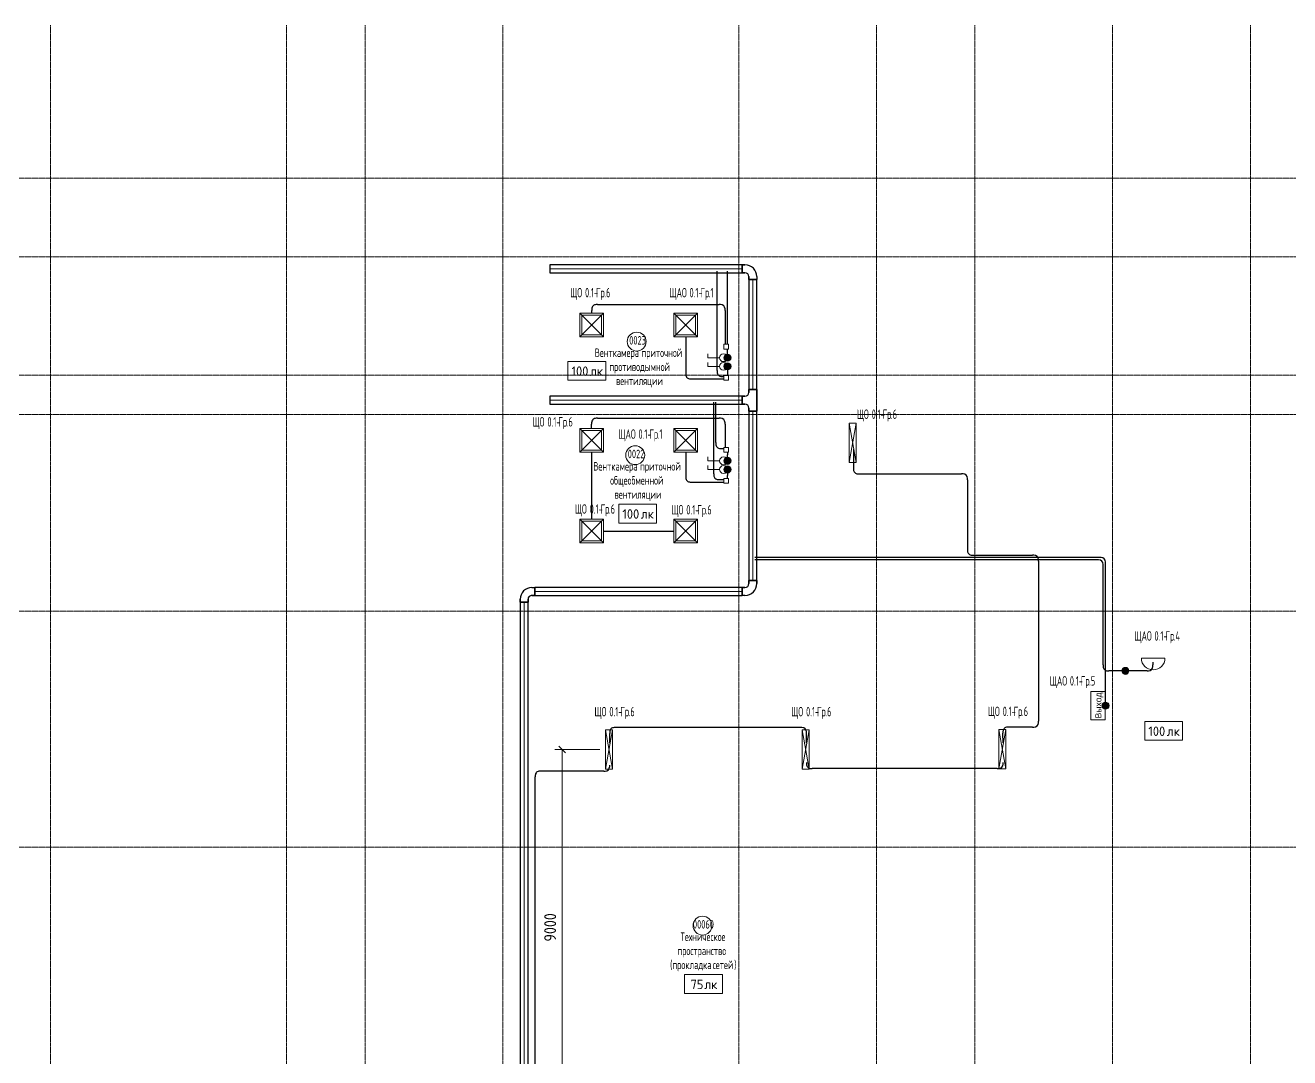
# Model space of a CAD drawing. Header units: millimetres. Extents: x -4730 to 98194, y -4296 to 93388.
# Drawn here: x 26863 to 59000, y 67150 to 93388 of the extents above; entities that cross this region are included whole.
import ezdxf

# ---------------------------------------------------------------- set-up
doc = ezdxf.new("R2010")
doc.units = ezdxf.units.MM
doc.linetypes.add('Линия сетки', pattern=[22.225, 12.7, -3.175, 3.175, -3.175])
for name, color, linetype, lineweight, true_color in [('Кабельные лотки', 5, 'Continuous', 25, 0x0000ff), ('Короба', 7, 'Continuous', 25, 0x008000), ('Линии', 7, 'Continuous', 9, 0x00a600), ('Опуск', 7, 'Continuous', 18, 0x007f00), ('Соединительные детали кабельных лотков', 5, 'Continuous', 25, 0x0000ff), ('Соединительные детали коробов', 7, 'Continuous', 25, 0x008000), ('Типовые аннотации', 5, 'Continuous', 18, 0x0000ff)]:
    doc.layers.add(name, color=color, linetype=linetype, lineweight=lineweight, true_color=true_color)
for name, color, linetype, lineweight in [('Марки помещений', 7, 'Continuous', 9), ('Марки силовых электроприборов', 7, 'Continuous', 9), ('Осевая линия', 7, 'Continuous', 18), ('Оси', 7, 'Continuous', 9), ('Размеры', 7, 'Continuous', 9), ('Размеры-120', 7, 'Continuous', 9), ('Текстовые примечания', 7, 'Continuous', 9)]:
    doc.layers.add(name, color=color, linetype=linetype, lineweight=lineweight)
doc.styles.add('Arial', font='arial.ttf', dxfattribs={"height": 156})
doc.styles.add('GOST Common', font='GOST_Common.ttf', dxfattribs={"width": 0.6, "height": 240})
doc.styles.add('GOST Common_1', font='GOST_Common.ttf', dxfattribs={"height": 240})
doc.styles.add('GOST Common_2', font='GOST_Common.ttf', dxfattribs={"width": 0.9, "height": 300})
doc.styles.add('GOST Common_4', font='GOST_Common.ttf', dxfattribs={"width": 0.7, "height": 216})
doc.dimstyles.new('ADSK_Проверочный', dxfattribs={"dimscale": 304.8, "dimtxt": 301.714499, "dimasz": 0.556693, "dimexe": 0.590551, "dimexo": 0.590551, "dimgap": 0.19685, "dimtad": 1, "dimdec": 3, "dimrnd": 0.001, "dimdsep": 46, "dimtxsty": 'GOST Common_2', "dimblk1": 'OBLIQUE', "dimblk2": 'OBLIQUE', "dimsah": 1, "dimcen": 0.09, "dimazin": 0, "dimtfac": 1, "dimtdec": 4, "dimtix": 1, "dimtmove": 0, "dimatfit": 3, "dimfxl": 1, "dimtvp": 1, "dimtolj": 1, "dimtzin": 0, "dimarcsym": 2})

# ---------------------------------------------------------------- blocks, each defined once
blk = doc.blocks.new('M_Короб_ отвод - Плоский торец - ПВХ - Стандартная-2386742-Подвал')
at = {"layer": 'Соединительные детали коробов'}
for p, q in [((2894, 82640), (2856, 82640)), ((3006, 82640), (2894, 82640)), ((3006, 82640), (3006, 82640))]:
    blk.add_line(p, q, dxfattribs=at)
blk = doc.blocks.new('M_Короб_ отвод - Плоский торец - ПВХ - Стандартная-V1-Подвал')
at = {"layer": 'Соединительные детали коробов'}
for p, q in [((0, 111.95), (0, 150.05)), ((-150.05, 0), (-111.95, 0))]:
    blk.add_line(p, q, dxfattribs=at)
blk.add_arc((-111.95, 111.95), 111.95, 270, 0, dxfattribs=at)
blk = doc.blocks.new('M_Короб_ отвод - Плоский торец - ПВХ - Стандартная-2421624-Подвал')
at = {"layer": 'Соединительные детали коробов'}
for p, q in [((-1, 113), (-1, 151)), ((-151, 0), (-113, 0))]:
    blk.add_line(p, q, dxfattribs=at)
blk.add_arc((-113, 112), 112, 270, 0.4989, dxfattribs=at)
blk = doc.blocks.new('M_Короб_ отвод - Плоский торец - ПВХ - Стандартная-V2-Подвал')
at = {"layer": 'Соединительные детали коробов'}
for p, q in [((-399, 14145), (-360, 14145)), ((-360, 14145), (-248, 14145)), ((-248, 14145), (-248, 14145))]:
    blk.add_line(p, q, dxfattribs=at)
blk = doc.blocks.new('M_Горизонтальный изгиб-колено для канального - Стандартная-2451758-Подвал')
at = {"layer": 'Соединительные детали кабельных лотков'}
for p, q in [((-275, 100), (-275, 100)), ((-275, 100), (-275, -100)), ((-275, -100), (-275, 100)), ((-275, 100), (-200, 100)), ((-200, 100), (-275, 100)), ((-100, 200), (-100, 275)), ((100, 275), (-100, 275)), ((-100, 275), (100, 275)), ((-100, 275), (-100, 275)), ((-100, 275), (-100, 200)), ((100, 200), (100, 275)), ((100, 275), (100, 275)), ((100, 275), (100, 200)), ((-275, -100), (-275, -100)), ((-200, -100), (-275, -100)), ((-200, -100), (-275, -100))]:
    blk.add_line(p, q, dxfattribs=at)
for radius, end in [(100, 360), (300, 360), (100, 0), (300, 0)]:
    blk.add_arc((-200, 200), radius, 270, end, dxfattribs=at)
blk = doc.blocks.new('M_Горизонтальный тройник для канального - Радиус 100 мм-2451883-Подвал')
at = {"layer": 'Соединительные детали кабельных лотков'}
for p, q in [((275, 100), (-275, 100)), ((-275, 100), (-275, -100)), ((-275, -100), (-275, 100)), ((-275, 100), (275, 100)), ((-275, 100), (-275, 100)), ((275, -100), (275, 100)), ((275, 100), (275, -100)), ((275, 100), (275, 100)), ((-275, -100), (-200, -100)), ((-200, -100), (-275, -100)), ((-275, -100), (-275, -100)), ((-100, -200), (-100, -275)), ((-100, -275), (-100, -200)), ((-100, -275), (100, -275)), ((100, -275), (-100, -275)), ((-100, -275), (-100, -275)), ((100, -275), (100, -200)), ((100, -200), (100, -275)), ((100, -275), (100, -275)), ((200, -100), (275, -100)), ((275, -100), (200, -100)), ((275, -100), (275, -100))]:
    blk.add_line(p, q, dxfattribs=at)
for centre, start, end in [((-200, -200), 0, 90), ((-200, -200), 0, 90), ((200, -200), 90, 180), ((200, -200), 90, 180)]:
    blk.add_arc(centre, 100, start, end, dxfattribs=at)
blk = doc.blocks.new('ADSK_Марка_Помещение - Номер Имя-85223-Подвал')
at = {"layer": 'Марки помещений'}
blk.add_circle((0, 0), 2, dxfattribs=at)
blk = doc.blocks.new('DIMBLOCK68-Подвал')
at = {"layer": 'Размеры-120'}
for p, q in [((41469, 74981), (40325, 74981)), ((40505, 74981), (40420, 75066)), ((40505, 65981), (40505, 74981)), ((40505, 74981), (40590, 74896)), ((40505, 74981), (41469, 74981)), ((41469, 65981), (40325, 65981)), ((40505, 65981), (40420, 66066)), ((40505, 65981), (40590, 65896)), ((40505, 65981), (41469, 65981))]:
    blk.add_line(p, q, dxfattribs=at)
at = {"layer": 'Размеры-120', "color": 0, "insert": (40053, 70103), "char_height": 300, "width": 908.21, "attachment_point": 1, "rotation": 90, "line_spacing_factor": 1.022761, "style": 'GOST Common_2'}
blk.add_mtext('9000', dxfattribs=at)
blk = doc.blocks.new('_Oblique')
at = {"color": 0, "linetype": 'ByBlock', "lineweight": -2}
blk.add_line((-0.5, -0.5), (0.5, 0.5), dxfattribs=at)
blk = doc.blocks.new('Морка помещения_освещённость_ - Морка помещения_освещённость_-1484368-Подвал')
at = {"layer": 'Марки помещений', "color": 190, "true_color": 0x8000ff}
for p, q in [((-4, 0), (-4, 4)), ((-4, 4), (4, 4)), ((4, 4), (4, 0)), ((4, 0), (-4, 0))]:
    blk.add_line(p, q, dxfattribs=at)

msp = doc.modelspace()

# ---------------------------------------------------------------- hatches: boundary and pattern name
at = {"layer": 'Опуск'}
h = msp.add_hatch(color=256, dxfattribs=at)
edge = h.paths.add_edge_path(flags=0)
edge.add_arc((44710, 84940), 90, 180, 360)
edge.add_arc((44710, 84940), 90, 0, 180)
h = msp.add_hatch(color=256, dxfattribs=at)
edge = h.paths.add_edge_path(flags=0)
edge.add_arc((44710, 84720), 90, 180, 360)
edge.add_arc((44710, 84720), 90, 0, 180)
h = msp.add_hatch(color=256, dxfattribs=at)
edge = h.paths.add_edge_path(flags=0)
edge.add_arc((44710, 82320), 90, 180, 360)
edge.add_arc((44710, 82320), 90, 0, 180)
h = msp.add_hatch(color=256, dxfattribs=at)
edge = h.paths.add_edge_path(flags=0)
edge.add_arc((44710, 82100), 90, 180, 360)
edge.add_arc((44710, 82100), 90, 0, 180)
h = msp.add_hatch(color=256, dxfattribs=at)
edge = h.paths.add_edge_path(flags=0)
edge.add_arc((54823.4515, 76980.9477), 90, 180, 360)
edge.add_arc((54823.4515, 76980.9477), 90, 0, 180)
h = msp.add_hatch(color=256, dxfattribs=at)
edge = h.paths.add_edge_path(flags=0)
edge.add_arc((54320, 76097.9219), 90, 180, 360)
edge.add_arc((54320, 76097.9219), 90, 0, 180)

# ---------------------------------------------------------------- linework, layer by layer
at = {"layer": 'Кабельные лотки'}
for p, q in [((40195, 87300), (40195, 87100)), ((45080, 87300), (40195, 87300)), ((40195, 87100), (45080, 87100)), ((45080, 87300), (45080, 87100)), ((45455, 86925), (45255, 86925)), ((45255, 86925), (45255, 84135)), ((45455, 84135), (45455, 86925)), ((40195, 83960), (40195, 83760)), ((45080, 83960), (40195, 83960)), ((45080, 83960), (45080, 83760)), ((45455, 84135), (45255, 84135)), ((40195, 83760), (45080, 83760)), ((45455, 83585), (45255, 83585)), ((45255, 83585), (45255, 79275)), ((45455, 79275), (45455, 83585)), ((39815, 78900), (39815, 79100)), ((45080, 79100), (39815, 79100)), ((45080, 78900), (45080, 79100)), ((45455, 79275), (45255, 79275)), ((39815, 78900), (45080, 78900)), ((39640, 78725), (39440, 78725)), ((39440, 78725), (39440, 47225.1476)), ((39640, 47225.1476), (39640, 78725))]:
    msp.add_line(p, q, dxfattribs=at)
at = {"layer": 'Короба'}
for p, q in [((44448.5, 84612.2262), (44448.5, 87140.6762)), ((44710, 85280.6762), (44710, 87140.6762)), ((41259.2132, 86070.3303), (41259.2132, 86140.2803)), ((41409.2632, 86290.3303), (44496.95, 86290.3303)), ((44647, 86140.2803), (44647, 85280.6762)), ((43650.7361, 85475.3303), (43650.7361, 84549.2262)), ((44710, 85090.05), (44710, 85160.6762)), ((44710, 84569.95), (44710, 84490.6762)), ((43800.7861, 84399.1762), (44618.5, 84399.1762)), ((44618.5, 84462.1762), (44598.55, 84462.1762)), ((44360, 81992.2262), (44360, 83812.1762)), ((44415, 82782.2262), (44415, 83812.1762)), ((41257.2518, 83139.2783), (41257.2518, 83249.95)), ((41407.3018, 83400), (44496.95, 83400)), ((44647, 83249.95), (44647, 82660.6762)), ((44565.05, 82632.1762), (44618.5, 82632.1762)), ((47911.1605, 82617.7643), (47911.1605, 82135.9585)), ((41257.2518, 82544.2783), (41257.2518, 80832.6951)), ((43652.2518, 82544.2783), (43652.2518, 81929.2262)), ((44710, 82540.6762), (44710, 82470.05)), ((48061.2105, 81985.9085), (50661.1105, 81985.9085)), ((43802.3018, 81779.1762), (44618.5, 81779.1762)), ((44510.05, 81842.1762), (44618.5, 81842.1762)), ((44710, 81870.6762), (44710, 81949.95)), ((50811.1605, 81835.8585), (50811.1605, 80070.05)), ((41554.7518, 80535.1951), (43355.1976, 80535.1951)), ((54169.95, 79860), (45403.4515, 79860)), ((54105.8972, 79800), (45403.4515, 79800)), ((50961.2105, 79920), (52461.1105, 79920)), ((52611.1605, 79769.95), (52611.1605, 75701.9743)), ((54320, 76247.9719), (54320, 79709.95)), ((54255.9472, 77130.9977), (54255.9472, 79649.95)), ((55523.4515, 77200.9477), (55523.4515, 77130.9977)), ((54673.4015, 76980.9477), (54405.9972, 76980.9477)), ((55373.4015, 76980.9477), (54973.5015, 76980.9477)), ((46565.8652, 75539.8757), (41865.9652, 75539.8757)), ((52461.1105, 75551.9243), (51861.2924, 75551.9243)), ((41715.9152, 75145), (41715.9152, 75389.8257)), ((46715.9152, 75145), (46715.9152, 75389.8257)), ((51713.7467, 75151.8853), (51711.5783, 75400.9009)), ((39825.7454, 52766.5), (39825.7454, 74286.1095)), ((41565.8652, 74436.1595), (39975.7954, 74436.1595)), ((51563.6967, 74500), (46865.9652, 74500))]:
    msp.add_line(p, q, dxfattribs=at)
at = {"layer": 'Линии', "color": 96, "true_color": 0x008000}
for p, q in [((55315.9472, 75697.9219), (55315.9472, 75217.9219)), ((56275.9472, 75697.9219), (55315.9472, 75697.9219)), ((56275.9472, 75217.9219), (56275.9472, 75697.9219)), ((55315.9472, 75217.9219), (56275.9472, 75217.9219))]:
    msp.add_line(p, q, dxfattribs=at)
at = {"layer": 'Опуск'}
for centre, start, end in [((44710, 84940), 0, 180), ((44710, 84940), 180, 0), ((44710, 84720), 0, 180), ((44710, 84720), 180, 0), ((44710, 82320), 0, 180), ((44710, 82320), 180, 0), ((44710, 82100), 0, 180), ((44710, 82100), 180, 0), ((54823.4515, 76980.9477), 0, 180), ((54823.4515, 76980.9477), 180, 0), ((54320, 76097.9219), 0, 180), ((54320, 76097.9219), 180, 0)]:
    msp.add_arc(centre, 90, start, end, dxfattribs=at)
at = {"layer": 'Осевая линия'}
for p, q in [((45080, 87200), (40195, 87200)), ((45355, 84135), (45355, 86925)), ((45080, 83860), (40195, 83860)), ((45355, 79275), (45355, 83585)), ((39815, 79000), (45080, 79000)), ((39540, 47225.1476), (39540, 78725))]:
    msp.add_line(p, q, dxfattribs=at)
at = {"layer": 'Оси', "linetype": 'Линия сетки'}
for p, q in [((27500, 93388.3703), (27500, -3096.3487)), ((33500, 93388.3703), (33500, -3096.3487)), ((35500, 93388.3703), (35500, -3096.3487)), ((39000, 93388.3703), (39000, -3096.3487)), ((45000, 93388.3703), (45000, -3096.3487)), ((48500, 93388.3703), (48500, -3096.3487)), ((51000, 93388.3703), (51000, -3096.3487)), ((54500, 93388.3703), (54500, -3096.3487)), ((58000, 93388.3703), (58000, -3096.3487)), ((98194.2682, 89500), (-3530.0173, 89500)), ((98194.2682, 87500), (-3530.0173, 87500)), ((98194.2682, 84500), (-3530.0173, 84500)), ((98194.2682, 83500), (-3530.0173, 83500)), ((98194.2682, 78500), (-3530.0173, 78500)), ((98194.2682, 72500), (-3530.0173, 72500))]:
    msp.add_line(p, q, dxfattribs=at)
at = {"layer": 'Типовые аннотации'}
for p, q in [((40956.9493, 86072.8303), (41556.9493, 86072.8303)), ((40956.9493, 85472.8303), (40956.9493, 86072.8303)), ((40956.9493, 86072.8303), (41556.9493, 85472.8303)), ((40956.9493, 85472.8303), (41556.9493, 86072.8303)), ((41006.9493, 86022.8303), (41506.9493, 86022.8303)), ((41006.9493, 85522.8303), (41006.9493, 86022.8303)), ((41506.9493, 86022.8303), (41506.9493, 85522.8303)), ((41556.9493, 86072.8303), (41556.9493, 85472.8303)), ((41506.9493, 85522.8303), (41006.9493, 85522.8303)), ((41556.9493, 85472.8303), (40956.9493, 85472.8303)), ((44209.3567, 85040), (44209.3567, 84940)), ((44509.3567, 84940), (44209.3567, 84940)), ((47801.9136, 83273.9374), (47981.9136, 83273.9374)), ((47801.9136, 82273.9374), (47801.9136, 83273.9374)), ((47981.9136, 83273.9374), (47801.9136, 82273.9374)), ((47801.9136, 83273.9374), (47981.9136, 82273.9374)), ((47981.9136, 83273.9374), (47981.9136, 82273.9374)), ((40954.9878, 83141.7783), (41554.9878, 83141.7783)), ((40954.9878, 82541.7783), (40954.9878, 83141.7783)), ((40954.9878, 83141.7783), (41554.9878, 82541.7783)), ((40954.9878, 82541.7783), (41554.9878, 83141.7783)), ((41004.9878, 83091.7783), (41504.9878, 83091.7783)), ((41004.9878, 82591.7783), (41004.9878, 83091.7783)), ((41504.9878, 83091.7783), (41504.9878, 82591.7783)), ((41554.9878, 83141.7783), (41554.9878, 82541.7783)), ((41554.9878, 82541.7783), (40954.9878, 82541.7783)), ((41504.9878, 82591.7783), (41004.9878, 82591.7783)), ((44209.3567, 82420), (44209.3567, 82320)), ((44509.3567, 82320), (44209.3567, 82320)), ((47981.9136, 82273.9374), (47801.9136, 82273.9374)), ((40954.9878, 80835.1951), (41554.9878, 80835.1951)), ((40954.9878, 80235.1951), (40954.9878, 80835.1951)), ((40954.9878, 80835.1951), (41554.9878, 80235.1951)), ((40954.9878, 80235.1951), (41554.9878, 80835.1951)), ((41004.9878, 80785.1951), (41504.9878, 80785.1951)), ((41004.9878, 80285.1951), (41004.9878, 80785.1951)), ((41504.9878, 80785.1951), (41504.9878, 80285.1951)), ((41554.9878, 80835.1951), (41554.9878, 80235.1951)), ((43350.4336, 80835.1951), (43950.4336, 80835.1951)), ((43350.4336, 80235.1951), (43350.4336, 80835.1951)), ((43350.4336, 80835.1951), (43950.4336, 80235.1951)), ((43350.4336, 80235.1951), (43950.4336, 80835.1951)), ((43400.4336, 80785.1951), (43900.4336, 80785.1951)), ((43400.4336, 80285.1951), (43400.4336, 80785.1951)), ((43900.4336, 80785.1951), (43900.4336, 80285.1951)), ((43950.4336, 80835.1951), (43950.4336, 80235.1951)), ((41554.9878, 80235.1951), (40954.9878, 80235.1951)), ((41504.9878, 80285.1951), (41004.9878, 80285.1951)), ((43950.4336, 80235.1951), (43350.4336, 80235.1951)), ((43900.4336, 80285.1951), (43400.4336, 80285.1951)), ((41606.6683, 75481.1731), (41786.6683, 75481.1731)), ((41606.6683, 74481.1731), (41606.6683, 75481.1731)), ((41786.6683, 75481.1731), (41606.6683, 74481.1731)), ((41606.6683, 75481.1731), (41786.6683, 74481.1731)), ((41786.6683, 75481.1731), (41786.6683, 74481.1731)), ((46606.6683, 75481.1731), (46786.6683, 75481.1731)), ((46606.6683, 74481.1731), (46606.6683, 75481.1731)), ((46786.6683, 75481.1731), (46606.6683, 74481.1731)), ((46606.6683, 75481.1731), (46786.6683, 74481.1731)), ((46786.6683, 75481.1731), (46786.6683, 74481.1731)), ((51604.4998, 75488.0584), (51784.4998, 75488.0584)), ((51604.4998, 74488.0584), (51604.4998, 75488.0584)), ((51784.4998, 75488.0584), (51604.4998, 74488.0584)), ((51604.4998, 75488.0584), (51784.4998, 74488.0584)), ((51784.4998, 75488.0584), (51784.4998, 74488.0584)), ((41786.6683, 74481.1731), (41606.6683, 74481.1731)), ((46786.6683, 74481.1731), (46606.6683, 74481.1731)), ((51784.4998, 74488.0584), (51604.4998, 74488.0584))]:
    msp.add_line(p, q, dxfattribs=at)
at = {"layer": 'Типовые аннотации', "color": 1, "true_color": 0xff0000}
for p, q in [((43348.4722, 86072.8303), (43948.4722, 86072.8303)), ((43348.4722, 85472.8303), (43348.4722, 86072.8303)), ((43348.4722, 86072.8303), (43948.4722, 85472.8303)), ((43348.4722, 85472.8303), (43948.4722, 86072.8303)), ((43398.4722, 86022.8303), (43898.4722, 86022.8303)), ((43398.4722, 85522.8303), (43398.4722, 86022.8303)), ((43898.4722, 86022.8303), (43898.4722, 85522.8303)), ((43948.4722, 86072.8303), (43948.4722, 85472.8303)), ((43898.4722, 85522.8303), (43398.4722, 85522.8303)), ((43948.4722, 85472.8303), (43348.4722, 85472.8303)), ((44209.3567, 84820), (44209.3567, 84720)), ((44509.3567, 84720), (44209.3567, 84720)), ((43349.9878, 83141.7783), (43949.9878, 83141.7783)), ((43349.9878, 82541.7783), (43349.9878, 83141.7783)), ((43349.9878, 83141.7783), (43949.9878, 82541.7783)), ((43349.9878, 82541.7783), (43949.9878, 83141.7783)), ((43399.9878, 83091.7783), (43899.9878, 83091.7783)), ((43399.9878, 82591.7783), (43399.9878, 83091.7783)), ((43899.9878, 83091.7783), (43899.9878, 82591.7783)), ((43949.9878, 83141.7783), (43949.9878, 82541.7783)), ((43949.9878, 82541.7783), (43349.9878, 82541.7783)), ((43899.9878, 82591.7783), (43399.9878, 82591.7783)), ((44209.3567, 82200), (44209.3567, 82100)), ((44509.3567, 82100), (44209.3567, 82100)), ((55830, 77305.9477), (55230, 77305.9477))]:
    msp.add_line(p, q, dxfattribs=at)
at = {"layer": 'Типовые аннотации', "color": 7}
for p, q in [((44618.5, 85280.6762), (44738.5, 85280.6762)), ((44618.5, 85160.6762), (44618.5, 85280.6762)), ((44738.5, 85280.6762), (44738.5, 85160.6762)), ((44738.5, 85160.6762), (44618.5, 85160.6762)), ((44618.5, 84490.6762), (44738.5, 84490.6762)), ((44618.5, 84370.6762), (44618.5, 84490.6762)), ((44738.5, 84370.6762), (44618.5, 84370.6762)), ((44738.5, 84490.6762), (44738.5, 84370.6762)), ((44618.5, 82660.6762), (44738.5, 82660.6762)), ((44618.5, 82540.6762), (44618.5, 82660.6762)), ((44738.5, 82660.6762), (44738.5, 82540.6762)), ((44738.5, 82540.6762), (44618.5, 82540.6762)), ((44618.5, 81870.6762), (44738.5, 81870.6762)), ((44618.5, 81750.6762), (44618.5, 81870.6762)), ((44738.5, 81750.6762), (44618.5, 81750.6762)), ((44738.5, 81870.6762), (44738.5, 81750.6762))]:
    msp.add_line(p, q, dxfattribs=at)
at = {"layer": 'Типовые аннотации', "color": 96, "true_color": 0x008000}
for p, q in [((53946.7452, 76452.904), (54306.7452, 76452.904)), ((53946.7452, 75732.904), (53946.7452, 76452.904)), ((54306.7452, 76452.904), (54306.7452, 75732.904)), ((54306.7452, 75732.904), (53946.7452, 75732.904))]:
    msp.add_line(p, q, dxfattribs=at)
at = {"layer": 'Типовые аннотации'}
for centre in [(44609.3567, 84940), (44609.3567, 82320)]:
    msp.add_circle(centre, 100, dxfattribs=at)
at = {"layer": 'Типовые аннотации', "color": 1, "true_color": 0xff0000}
for centre in [(44609.3567, 84720), (44609.3567, 82100)]:
    msp.add_circle(centre, 100, dxfattribs=at)
msp.add_arc((55530, 77305.9477), 300, 180, 0, dxfattribs=at)

# ---------------------------------------------------------------- block references
at = {"layer": 'Марки помещений', "xscale": 120, "yscale": 120, "zscale": 120}
for p in [(42402.6197, 85349.7435), (42365.6724, 82462.1819), (44075.5217, 70507.0487)]:
    msp.add_blockref('ADSK_Марка_Помещение - Номер Имя-85223-Подвал', p, dxfattribs=at)
at = {"layer": 'Марки помещений', "color": 190, "true_color": 0x8000ff, "xscale": 120, "yscale": 120, "zscale": 120}
for p in [(41134.2604, 84367.0223), (42426.5062, 80736.7395), (44099.4081, 68781.6064)]:
    msp.add_blockref('Морка помещения_освещённость_ - Морка помещения_освещённость_-1484368-Подвал', p, dxfattribs=at)
at = {"layer": 'Соединительные детали кабельных лотков'}
for name, p, rotation in [('M_Горизонтальный изгиб-колено для канального - Стандартная-2451758-Подвал', (45355, 87200), 90), ('M_Горизонтальный изгиб-колено для канального - Стандартная-2451758-Подвал', (45355, 87200), 90), ('M_Горизонтальный тройник для канального - Радиус 100 мм-2451883-Подвал', (45355, 83860), 270), ('M_Горизонтальный тройник для канального - Радиус 100 мм-2451883-Подвал', (45355, 83860), 270), ('M_Горизонтальный изгиб-колено для канального - Стандартная-2451758-Подвал', (39540, 79000), 180), ('M_Горизонтальный изгиб-колено для канального - Стандартная-2451758-Подвал', (39540, 79000), 180)]:
    msp.add_blockref(name, p, dxfattribs=dict(at, rotation=rotation))
msp.add_blockref('M_Горизонтальный изгиб-колено для канального - Стандартная-2451758-Подвал', (45355, 79000), dxfattribs=at)
msp.add_blockref('M_Горизонтальный изгиб-колено для канального - Стандартная-2451758-Подвал', (45355, 79000), dxfattribs=at)
at = {"layer": 'Соединительные детали коробов'}
for name, p, rotation in [('M_Короб_ отвод - Плоский торец - ПВХ - Стандартная-V1-Подвал', (41259.2132, 86290.3303), 180), ('M_Короб_ отвод - Плоский торец - ПВХ - Стандартная-V1-Подвал', (44647, 86290.3303), 90), ('M_Короб_ отвод - Плоский торец - ПВХ - Стандартная-2386742-Подвал', (-37930, 87946.0114), 270), ('M_Короб_ отвод - Плоский торец - ПВХ - Стандартная-V1-Подвал', (43650.7361, 84399.1762), 270), ('M_Короб_ отвод - Плоский торец - ПВХ - Стандартная-V1-Подвал', (44448.5, 84462.1762), 270), ('M_Короб_ отвод - Плоский торец - ПВХ - Стандартная-2386742-Подвал', (127350, 81713.9886), 90), ('M_Короб_ отвод - Плоский торец - ПВХ - Стандартная-V1-Подвал', (41257.2518, 83400), 180), ('M_Короб_ отвод - Плоский торец - ПВХ - Стандартная-V1-Подвал', (44647, 83400), 90), ('M_Короб_ отвод - Плоский торец - ПВХ - Стандартная-V1-Подвал', (44415, 82632.1762), 270), ('M_Короб_ отвод - Плоский торец - ПВХ - Стандартная-2386742-Подвал', (-37930, 85326.0114), 270), ('M_Короб_ отвод - Плоский торец - ПВХ - Стандартная-V1-Подвал', (44360, 81842.1762), 270), ('M_Короб_ отвод - Плоский торец - ПВХ - Стандартная-2386742-Подвал', (127350, 79093.9886), 90), ('M_Короб_ отвод - Плоский торец - ПВХ - Стандартная-V1-Подвал', (50811.1605, 81985.9085), 90), ('M_Короб_ отвод - Плоский торец - ПВХ - Стандартная-V1-Подвал', (43652.2518, 81779.1762), 270), ('M_Короб_ отвод - Плоский торец - ПВХ - Стандартная-V1-Подвал', (50811.1605, 79920), 270), ('M_Короб_ отвод - Плоский торец - ПВХ - Стандартная-V1-Подвал', (52611.1605, 79920), 90), ('M_Короб_ отвод - Плоский торец - ПВХ - Стандартная-V1-Подвал', (54255.9472, 79800), 90), ('M_Короб_ отвод - Плоский торец - ПВХ - Стандартная-V1-Подвал', (54320, 79860), 90), ('M_Короб_ отвод - Плоский торец - ПВХ - Стандартная-V1-Подвал', (54255.9472, 76980.9477), 270), ('M_Короб_ отвод - Плоский торец - ПВХ - Стандартная-V2-Подвал', (54575, 91126.2641), 180), ('M_Короб_ отвод - Плоский торец - ПВХ - Стандартная-2386742-Подвал', (-28320, 79103.9333), 270), ('M_Короб_ отвод - Плоский торец - ПВХ - Стандартная-V1-Подвал', (41715.9152, 75539.8757), 180), ('M_Короб_ отвод - Плоский торец - ПВХ - Стандартная-V1-Подвал', (46715.9152, 75539.8757), 90), ('M_Короб_ отвод - Плоский торец - ПВХ - Стандартная-2421624-Подвал', (51710.2633, 75551.9243), 180), ('M_Короб_ отвод - Плоский торец - ПВХ - Стандартная-V1-Подвал', (46715.9152, 74500), 270), ('M_Короб_ отвод - Плоский торец - ПВХ - Стандартная-V1-Подвал', (39825.7454, 74436.1595), 180)]:
    msp.add_blockref(name, p, dxfattribs=dict(at, rotation=rotation))
at = {"layer": 'Соединительные детали коробов', "extrusion": (7.80269e-06, 0.000113719, 1), "rotation": 269.9999999491608}
msp.add_blockref('M_Короб_ отвод - Плоский торец - ПВХ - Стандартная-V1-Подвал', (47911.1631, 81985.9465), dxfattribs=at)
at = {"layer": 'Соединительные детали коробов'}
for name, p in [('M_Короб_ отвод - Плоский торец - ПВХ - Стандартная-V1-Подвал', (55523.4515, 76980.9477)), ('M_Короб_ отвод - Плоский торец - ПВХ - Стандартная-2386742-Подвал', (51817.4401, -5659.0523)), ('M_Короб_ отвод - Плоский торец - ПВХ - Стандартная-V1-Подвал', (52611.1605, 75551.9243)), ('M_Короб_ отвод - Плоский торец - ПВХ - Стандартная-V1-Подвал', (41715.9152, 74436.1595)), ('M_Короб_ отвод - Плоский торец - ПВХ - Стандартная-V1-Подвал', (51713.7467, 74500))]:
    msp.add_blockref(name, p, dxfattribs=at)

# ---------------------------------------------------------------- texts
at = {"layer": 'Марки помещений', "char_height": 216, "attachment_point": 1, "style": 'GOST Common_4'}
for s, insert, width in [('0023', (42212.7262, 85489.765), 511.7973), ('Венткамера', (41337.4462, 85174.9684), 1380.505875), ('\\fGOST Common|b0|i0|c204|p34|;\\W.7; ', (42476.4775, 85174.9684), 60.607575), ('приточной', (42526.4837, 85174.9684), 1191.948975), ('противодымной', (41709.715, 84817.7809), 1730.682975), ('вентиляции', (41876.4025, 84460.5934), 1333.36665), ('0022', (42175.7789, 82602.2035), 511.7973), ('Венткамера', (41300.4989, 82287.4068), 1380.505875), ('\\fGOST Common|b0|i0|c204|p34|;\\W.7; ', (42439.5301, 82287.4068), 60.607575), ('приточной', (42489.5364, 82287.4068), 1191.948975), ('общеобменной', (41728.3301, 81930.2193), 1595.999475), ('вентиляции', (41839.4551, 81573.0318), 1333.36665), ('00060', (43832.7081, 70647.0703), 639.746625), ('Техническое', (43518.5481, 70332.2737), 1400.7084), ('пространство', (43440.7606, 69975.0862), 1589.2653), ('\\fGOST Common|b0|i0|c204|p34|;\\W.7;(', (43251.8481, 69617.8987), 74.075925), ('прокладка', (43312.9669, 69617.8987), 1178.480625), ('\\fGOST Common|b0|i0|c204|p34|;\\W.7; ', (44285.3106, 69617.8987), 60.607575), ('сетей', (44335.3169, 69617.8987), 659.94915), ('\\fGOST Common|b0|i0|c204|p34|;\\W.7;)', (44879.8294, 69617.8987), 74.075925)]:
    msp.add_mtext(s, dxfattribs=dict(at, insert=insert, width=width))
at = {"layer": 'Марки помещений', "color": 190, "true_color": 0x8000ff, "char_height": 240, "attachment_point": 1, "style": 'GOST Common_1'}
for s, insert, width in [('100', (40746.3765, 84718.7342), 567.59475), ('лк', (41214.689, 84718.7342), 413.67075), ('100', (42038.6224, 81088.4515), 567.59475), ('лк', (42506.9349, 81088.4515), 413.67075), ('75', (43770.9243, 69133.3183), 423.291), ('лк', (44120.1743, 69133.3183), 413.67075)]:
    msp.add_mtext(s, dxfattribs=dict(at, insert=insert, width=width))
at = {"layer": 'Марки силовых электроприборов', "char_height": 240, "attachment_point": 1, "style": 'GOST Common'}
for s, insert, width in [('ЩО', (40711.4719, 86713.6586), 340.55685), (' 0.1-', (40992.4594, 86713.6586), 455.99985), ('Гр', (41368.6969, 86713.6586), 253.9746), ('.6', (41578.2469, 86713.6586), 178.93665), ('ЩАО', (43233.0375, 86713.6586), 502.17705), (' 0.1-', (43647.375, 86713.6586), 455.99985), ('Гр', (44023.6125, 86713.6586), 253.9746), ('.1', (44233.1625, 86713.6586), 138.5316), ('ЩО', (47996.7034, 83624.6234), 340.55685), (' 0.1-', (48277.6909, 83624.6234), 455.99985), ('Гр', (48653.9284, 83624.6234), 253.9746), ('.6', (48863.4784, 83624.6234), 178.93665), ('ЩО', (39754.9412, 83430.2607), 340.55685), (' 0.1-', (40035.9287, 83430.2607), 455.99985), ('Гр', (40412.1662, 83430.2607), 253.9746), ('.6', (40621.7162, 83430.2607), 178.93665), ('ЩАО', (41935.4438, 83118.6704), 502.17705), (' 0.1-', (42349.7813, 83118.6704), 455.99985), ('Гр', (42726.0188, 83118.6704), 253.9746), ('.1', (42935.5688, 83118.6704), 138.5316), ('ЩО', (40829.5931, 81215.3775), 340.55685), (' 0.1-', (41110.5806, 81215.3775), 455.99985), ('Гр', (41486.8181, 81215.3775), 253.9746), ('.6', (41696.3681, 81215.3775), 178.93665), ('ЩО', (43285.039, 81195.3775), 340.55685), (' 0.1-', (43566.0265, 81195.3775), 455.99985), ('Гр', (43942.264, 81195.3775), 253.9746), ('.6', (44151.814, 81195.3775), 178.93665), ('ЩАО', (55051.0427, 77988.9822), 502.17705), (' 0.1-', (55465.3802, 77988.9822), 455.99985), ('Гр', (55841.6177, 77988.9822), 253.9746), ('.4', (56051.1677, 77988.9822), 196.2531), ('ЩАО', (52899.9616, 76846.6773), 502.17705), (' 0.1-', (53314.2991, 76846.6773), 455.99985), ('Гр', (53690.5366, 76846.6773), 253.9746), ('.5', (53900.0866, 76846.6773), 178.93665), ('ЩО', (41329.0096, 76065.1824), 340.55685), (' 0.1-', (41609.9971, 76065.1824), 455.99985), ('Гр', (41986.2346, 76065.1824), 253.9746), ('.6', (42195.7846, 76065.1824), 178.93665), ('ЩО', (46329.0096, 76065.1824), 340.55685), (' 0.1-', (46609.9971, 76065.1824), 455.99985), ('Гр', (46986.2346, 76065.1824), 253.9746), ('.6', (47195.7846, 76065.1824), 178.93665), ('ЩО', (51326.8411, 76072.0677), 340.55685), (' 0.1-', (51607.8286, 76072.0677), 455.99985), ('Гр', (51984.0661, 76072.0677), 253.9746), ('.6', (52193.6161, 76072.0677), 178.93665)]:
    msp.add_mtext(s, dxfattribs=dict(at, insert=insert, width=width))
at = {"layer": 'Текстовые примечания', "color": 96, "true_color": 0x008000, "char_height": 240, "attachment_point": 1, "style": 'GOST Common_1'}
for s, insert, width in [('100', (55407.1894, 75567.4466), 567.59475), ('лк', (55875.5019, 75567.4466), 413.67075)]:
    msp.add_mtext(s, dxfattribs=dict(at, insert=insert, width=width))
at = {"layer": 'Типовые аннотации', "color": 96, "lineweight": 9, "true_color": 0x008000, "insert": (54057.5806, 75773.0469), "char_height": 156, "width": 769.62, "attachment_point": 1, "rotation": 90, "style": 'Arial'}
msp.add_mtext('Выход', dxfattribs=at)

# ---------------------------------------------------------------- dimensions: what is measured, and where the dimension line sits
at = {"layer": 'Размеры'}
dim = msp.add_linear_dim(base=(40505.3179, 74981.1731), p1=(41648.6683, 65981.1731), p2=(41648.6683, 74981.1731), angle=90, dimstyle='ADSK_Проверочный', override={"dimpost": '<>', "dimfxl": 9000}, dxfattribs=at)
dim.commit()
dim.dimension.update_dxf_attribs({"geometry": 'DIMBLOCK68-Подвал', "text_midpoint": (40295.3179, 70481.1731)})

doc.saveas('drawing.dxf')
